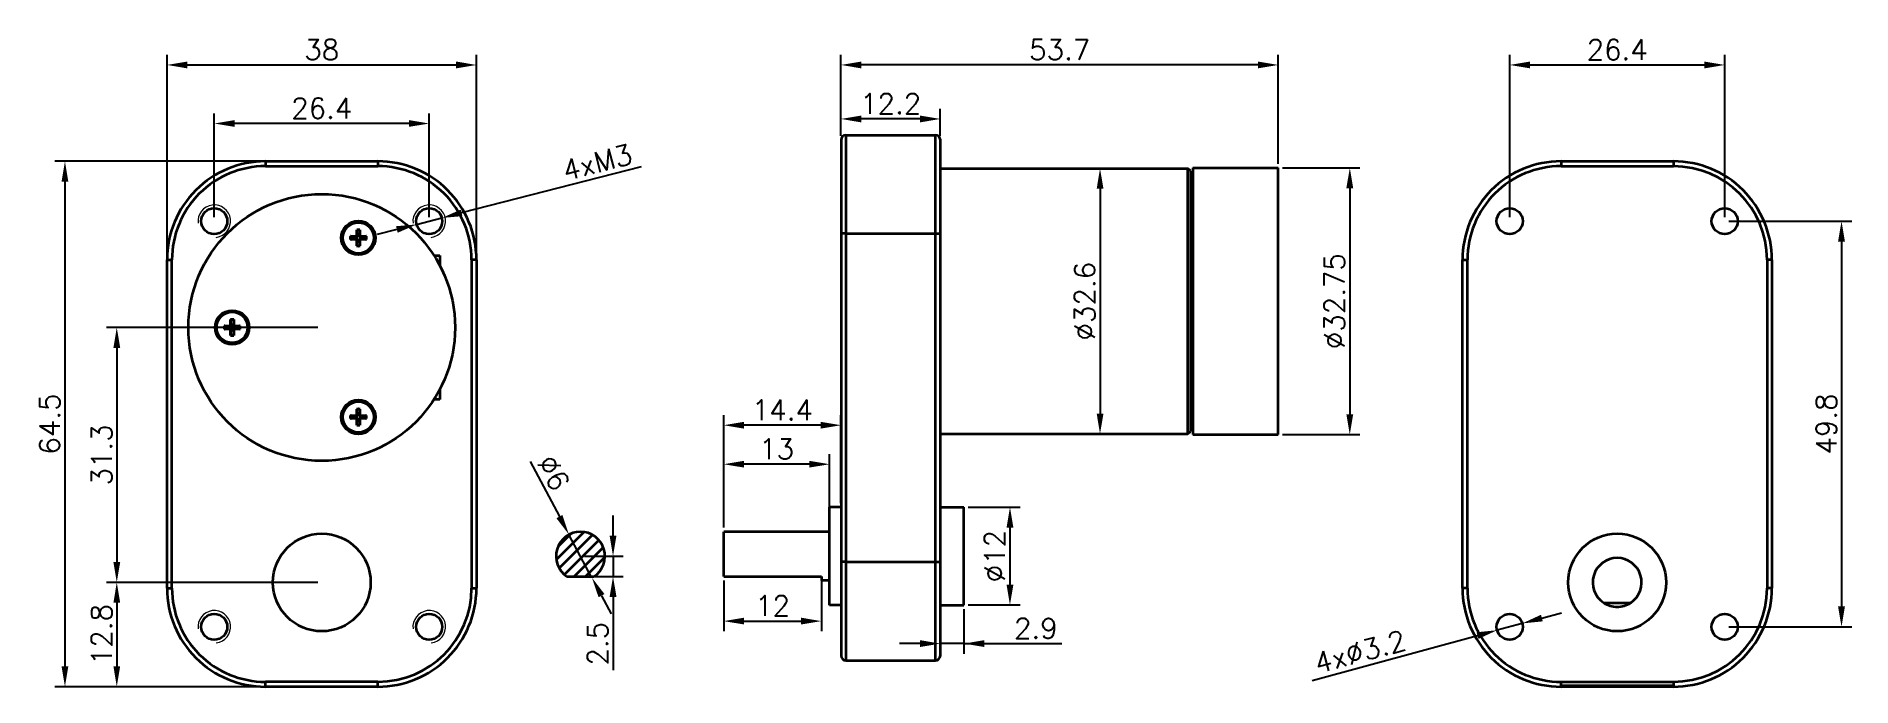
# Model space of a CAD drawing. Header units: millimetres. Extents: x 95 to 318, y 23 to 102.
import ezdxf

# ---------------------------------------------------------------- set-up
doc = ezdxf.new("R2010")
doc.units = ezdxf.units.MM
doc.linetypes.add('CENTER2', pattern=[28.575, 19.05, -3.175, 3.175, -3.175])
doc.layers.add('3中心线层', color=1, linetype='CENTER2')
for name, color, linetype, lineweight in [('Layer0000', 7, 'Continuous', 25), ('尺寸线', 3, 'Continuous', 13), ('粗实线', 7, 'Continuous', 35)]:
    doc.layers.add(name, color=color, linetype=linetype, lineweight=lineweight)
doc.styles.add('数字和字母', font='romans.shx')
doc.dimstyles.new('轮趣标注1比1', dxfattribs={"dimtxt": 2.5, "dimasz": 2.5, "dimexe": 1.25, "dimexo": 0.5, "dimtad": 1, "dimdec": 3, "dimdsep": 46, "dimtxsty": '数字和字母', "dimcen": 2.5, "dimadec": 0, "dimazin": 2, "dimtfac": 1, "dimtmove": 0, "dimatfit": 3, "dimfxl": 1, "dimtolj": 1, "dimarcsym": 0})

# ---------------------------------------------------------------- blocks, each defined once
blk = doc.blocks.new('*D8')
at = {"layer": 'Defpoints', "color": 0}
for p in [(116.91, 91.75), (116.91, 79.76), (143.31, 79.76)]:
    blk.add_point(p, dxfattribs=at)
at = {"layer": '尺寸线', "color": 0, "lineweight": -2}
for p, q in [((116.91, 80.26), (116.91, 93)), ((140.81, 91.75), (119.41, 91.75)), ((143.31, 80.26), (143.31, 93))]:
    blk.add_line(p, q, dxfattribs=at)
at = {"layer": '尺寸线', "color": 0}
for points in [[(119.41, 92.17), (119.41, 91.34), (116.91, 91.75)], [(140.81, 91.34), (140.81, 92.17), (143.31, 91.75)]]:
    blk.add_solid(points, dxfattribs=at)
at = {"layer": '尺寸线', "color": 0, "insert": (130.11, 93.63), "char_height": 2.5, "attachment_point": 5, "style": '数字和字母'}
blk.add_mtext('\\A1;26.4', dxfattribs=at)
blk = doc.blocks.new('*D9')
at = {"layer": 'Defpoints', "color": 0}
for p in [(149.11, 98.94), (111.11, 75.01), (149.11, 75.01)]:
    blk.add_point(p, dxfattribs=at)
at = {"layer": '尺寸线', "color": 0, "lineweight": -2}
for p, q in [((111.11, 75.51), (111.11, 100.19)), ((113.61, 98.94), (146.61, 98.94)), ((149.11, 75.51), (149.11, 100.19))]:
    blk.add_line(p, q, dxfattribs=at)
at = {"layer": '尺寸线', "color": 0}
for points in [[(113.61, 99.36), (113.61, 98.52), (111.11, 98.94)], [(146.61, 98.52), (146.61, 99.36), (149.11, 98.94)]]:
    blk.add_solid(points, dxfattribs=at)
at = {"layer": '尺寸线', "color": 0, "insert": (130.11, 100.82), "char_height": 2.5, "attachment_point": 5, "style": '数字和字母'}
blk.add_mtext('\\A1;38', dxfattribs=at)
blk = doc.blocks.new('*D10')
at = {"layer": 'Defpoints', "color": 0}
for p in [(130.11, 66.71), (104.94, 35.41), (130.11, 35.41)]:
    blk.add_point(p, dxfattribs=at)
at = {"layer": '尺寸线', "color": 0, "lineweight": -2}
for p, q in [((129.61, 66.71), (103.69, 66.71)), ((104.94, 64.21), (104.94, 37.91)), ((129.61, 35.41), (103.69, 35.41))]:
    blk.add_line(p, q, dxfattribs=at)
at = {"layer": '尺寸线', "color": 0}
for points in [[(105.36, 64.21), (104.53, 64.21), (104.94, 66.71)], [(104.53, 37.91), (105.36, 37.91), (104.94, 35.41)]]:
    blk.add_solid(points, dxfattribs=at)
at = {"layer": '尺寸线', "color": 0, "insert": (103.07, 51.06), "char_height": 2.5, "attachment_point": 5, "rotation": 90, "style": '数字和字母'}
blk.add_mtext('\\A1;31.3', dxfattribs=at)
blk = doc.blocks.new('*D11')
at = {"layer": 'Defpoints', "color": 0}
for p in [(130.11, 35.41), (104.94, 22.61), (130.11, 22.61)]:
    blk.add_point(p, dxfattribs=at)
at = {"layer": '尺寸线', "color": 0, "lineweight": -2}
for p, q in [((129.61, 35.41), (103.69, 35.41)), ((104.94, 32.91), (104.94, 25.11)), ((129.61, 22.61), (103.69, 22.61))]:
    blk.add_line(p, q, dxfattribs=at)
at = {"layer": '尺寸线', "color": 0}
for points in [[(105.36, 32.91), (104.53, 32.91), (104.94, 35.41)], [(104.53, 25.11), (105.36, 25.11), (104.94, 22.61)]]:
    blk.add_solid(points, dxfattribs=at)
at = {"layer": '尺寸线', "color": 0, "insert": (103.07, 29.01), "char_height": 2.5, "attachment_point": 5, "rotation": 90, "style": '数字和字母'}
blk.add_mtext('\\A1;12.8', dxfattribs=at)
blk = doc.blocks.new('*D12')
at = {"layer": 'Defpoints', "color": 0}
for p in [(123.21, 87.11), (98.58, 22.61), (123.21, 22.61)]:
    blk.add_point(p, dxfattribs=at)
at = {"layer": '尺寸线', "color": 0, "lineweight": -2}
for p, q in [((122.71, 87.11), (97.33, 87.11)), ((98.58, 84.61), (98.58, 25.11)), ((122.71, 22.61), (97.33, 22.61))]:
    blk.add_line(p, q, dxfattribs=at)
at = {"layer": '尺寸线', "color": 0}
for points in [[(98.99, 84.61), (98.16, 84.61), (98.58, 87.11)], [(98.16, 25.11), (98.99, 25.11), (98.58, 22.61)]]:
    blk.add_solid(points, dxfattribs=at)
at = {"layer": '尺寸线', "color": 0, "insert": (96.7, 54.86), "char_height": 2.5, "attachment_point": 5, "rotation": 90, "style": '数字和字母'}
blk.add_mtext('\\A1;64.5', dxfattribs=at)
blk = doc.blocks.new('*D14')
at = {"layer": 'Defpoints', "color": 0}
for p in [(302.39, 79.76), (302.39, 29.96), (316.73, 29.96)]:
    blk.add_point(p, dxfattribs=at)
at = {"layer": '尺寸线', "color": 0, "lineweight": -2}
for p, q in [((302.89, 79.76), (317.98, 79.76)), ((316.73, 77.26), (316.73, 32.46)), ((302.89, 29.96), (317.98, 29.96))]:
    blk.add_line(p, q, dxfattribs=at)
at = {"layer": '尺寸线', "color": 0}
for points in [[(317.15, 77.26), (316.31, 77.26), (316.73, 79.76)], [(316.31, 32.46), (317.15, 32.46), (316.73, 29.96)]]:
    blk.add_solid(points, dxfattribs=at)
at = {"layer": '尺寸线', "color": 0, "insert": (314.86, 54.86), "char_height": 2.5, "attachment_point": 5, "rotation": 90, "style": '数字和字母'}
blk.add_mtext('\\A1;49.8', dxfattribs=at)
blk = doc.blocks.new('*D15')
at = {"layer": 'Defpoints', "color": 0}
for p in [(208.97, 44.64), (208.97, 32.64), (214.62, 32.64)]:
    blk.add_point(p, dxfattribs=at)
at = {"layer": '尺寸线', "color": 0, "lineweight": -2}
for p, q in [((209.47, 44.64), (215.87, 44.64)), ((214.62, 42.14), (214.62, 35.14)), ((209.47, 32.64), (215.87, 32.64))]:
    blk.add_line(p, q, dxfattribs=at)
at = {"layer": '尺寸线', "color": 0}
for points in [[(215.04, 42.14), (214.2, 42.14), (214.62, 44.64)], [(214.2, 35.14), (215.04, 35.14), (214.62, 32.64)]]:
    blk.add_solid(points, dxfattribs=at)
at = {"layer": '尺寸线', "color": 0, "insert": (212.74, 38.64), "char_height": 2.5, "attachment_point": 5, "rotation": 90, "style": '数字和字母'}
blk.add_mtext('\\A1;{%%c12}', dxfattribs=at)
blk = doc.blocks.new('*D16')
at = {"layer": 'Defpoints', "color": 0}
for p in [(179.47, 49.92), (179.47, 41.64), (192.47, 41.64)]:
    blk.add_point(p, dxfattribs=at)
at = {"layer": '尺寸线', "color": 0, "lineweight": -2}
for p, q in [((179.47, 42.14), (179.47, 51.17)), ((189.97, 49.92), (181.97, 49.92)), ((192.47, 42.14), (192.47, 51.17))]:
    blk.add_line(p, q, dxfattribs=at)
at = {"layer": '尺寸线', "color": 0}
for points in [[(181.97, 50.34), (181.97, 49.51), (179.47, 49.92)], [(189.97, 49.51), (189.97, 50.34), (192.47, 49.92)]]:
    blk.add_solid(points, dxfattribs=at)
at = {"layer": '尺寸线', "color": 0, "insert": (185.97, 51.8), "char_height": 2.5, "attachment_point": 5, "style": '数字和字母'}
blk.add_mtext('\\A1;13', dxfattribs=at)
blk = doc.blocks.new('*D17')
at = {"layer": 'Defpoints', "color": 0}
for p in [(179.47, 54.71), (193.87, 44.64), (179.47, 41.64)]:
    blk.add_point(p, dxfattribs=at)
at = {"layer": '尺寸线', "color": 0, "lineweight": -2}
for p, q in [((179.47, 42.14), (179.47, 55.96)), ((193.87, 45.14), (193.87, 55.96)), ((191.37, 54.71), (181.97, 54.71))]:
    blk.add_line(p, q, dxfattribs=at)
at = {"layer": '尺寸线', "color": 0}
for points in [[(181.97, 55.13), (181.97, 54.29), (179.47, 54.71)], [(191.37, 54.29), (191.37, 55.13), (193.87, 54.71)]]:
    blk.add_solid(points, dxfattribs=at)
at = {"layer": '尺寸线', "color": 0, "insert": (186.67, 56.58), "char_height": 2.5, "attachment_point": 5, "style": '数字和字母'}
blk.add_mtext('\\A1;14.4', dxfattribs=at)
blk = doc.blocks.new('*D18')
at = {"layer": 'Defpoints', "color": 0}
for p in [(179.47, 36.14), (191.47, 36.14), (191.47, 30.66)]:
    blk.add_point(p, dxfattribs=at)
at = {"layer": '尺寸线', "color": 0, "lineweight": -2}
for p, q in [((179.47, 35.64), (179.47, 29.41)), ((191.47, 35.64), (191.47, 29.41)), ((181.97, 30.66), (188.97, 30.66))]:
    blk.add_line(p, q, dxfattribs=at)
at = {"layer": '尺寸线', "color": 0}
for points in [[(181.97, 31.08), (181.97, 30.25), (179.47, 30.66)], [(188.97, 30.25), (188.97, 31.08), (191.47, 30.66)]]:
    blk.add_solid(points, dxfattribs=at)
at = {"layer": '尺寸线', "color": 0, "insert": (185.47, 32.54), "char_height": 2.5, "attachment_point": 5, "style": '数字和字母'}
blk.add_mtext('\\A1;12', dxfattribs=at)
blk = doc.blocks.new('*D19')
at = {"layer": 'Defpoints', "color": 0}
for p in [(247.57, 86.31), (247.57, 53.56), (256.35, 53.56)]:
    blk.add_point(p, dxfattribs=at)
at = {"layer": '尺寸线', "color": 0, "lineweight": -2}
for p, q in [((248.07, 86.31), (257.6, 86.31)), ((256.35, 83.81), (256.35, 56.06)), ((248.07, 53.56), (257.6, 53.56))]:
    blk.add_line(p, q, dxfattribs=at)
at = {"layer": '尺寸线', "color": 0}
for points in [[(256.77, 83.81), (255.93, 83.81), (256.35, 86.31)], [(255.93, 56.06), (256.77, 56.06), (256.35, 53.56)]]:
    blk.add_solid(points, dxfattribs=at)
at = {"layer": '尺寸线', "color": 0, "insert": (254.47, 69.94), "char_height": 2.5, "attachment_point": 5, "rotation": 90, "style": '数字和字母'}
blk.add_mtext('\\A1;{%%c32.75}', dxfattribs=at)
blk = doc.blocks.new('*D20')
at = {"layer": 'Defpoints', "color": 0}
for p in [(161.88, 38.64), (161.88, 36.14), (165.88, 36.14)]:
    blk.add_point(p, dxfattribs=at)
at = {"layer": '尺寸线', "color": 0, "lineweight": -2}
for p, q in [((165.88, 41.14), (165.88, 43.64)), ((162.38, 38.64), (167.13, 38.64)), ((165.88, 38.64), (165.88, 36.14)), ((162.38, 36.14), (167.13, 36.14)), ((165.88, 33.64), (165.88, 24.65))]:
    blk.add_line(p, q, dxfattribs=at)
at = {"layer": '尺寸线', "color": 0}
for points in [[(165.46, 41.14), (166.3, 41.14), (165.88, 38.64)], [(166.3, 33.64), (165.46, 33.64), (165.88, 36.14)]]:
    blk.add_solid(points, dxfattribs=at)
at = {"layer": '尺寸线', "color": 0, "insert": (164, 27.89), "char_height": 2.5, "attachment_point": 5, "rotation": 90, "style": '数字和字母'}
blk.add_mtext('\\A1;2.5', dxfattribs=at)
blk = doc.blocks.new('*D21')
at = {"layer": 'Defpoints', "color": 0}
for p in [(160.47, 41.28), (163.29, 35.99)]:
    blk.add_point(p, dxfattribs=at)
at = {"layer": '尺寸线', "color": 0, "lineweight": -2}
for p, q in [((155.69, 50.27), (159.3, 43.49)), ((163.29, 35.99), (160.47, 41.28)), ((164.47, 33.78), (165.64, 31.57))]:
    blk.add_line(p, q, dxfattribs=at)
at = {"layer": '尺寸线', "color": 0}
for points in [[(158.93, 43.29), (159.66, 43.69), (160.47, 41.28)], [(164.83, 33.98), (164.1, 33.59), (163.29, 35.99)]]:
    blk.add_solid(points, dxfattribs=at)
at = {"layer": '尺寸线', "color": 0, "insert": (158.56, 48.86), "char_height": 2.5, "attachment_point": 5, "rotation": 298.0311, "style": '数字和字母'}
blk.add_mtext('\\A1;∅6', dxfattribs=at)
blk = doc.blocks.new('*D22')
at = {"layer": '3中心线层', "color": 0, "linetype": 'ByBlock', "lineweight": -2}
for p, q in [((169.33, 86.44), (147.28, 80.78)), ((139.34, 78.74), (136.92, 78.12)), ((141.76, 79.36), (144.86, 80.16))]:
    blk.add_line(p, q, dxfattribs=at)
at = {"layer": '3中心线层', "color": 0}
for points in [[(147.18, 81.18), (147.38, 80.38), (144.86, 80.16)], [(139.44, 78.34), (139.23, 79.14), (141.76, 79.36)]]:
    blk.add_solid(points, dxfattribs=at)
at = {"layer": 'Defpoints', "color": 0}
for p in [(141.76, 79.36), (144.86, 80.16)]:
    blk.add_point(p, dxfattribs=at)
at = {"layer": '3中心线层', "color": 0, "insert": (163.94, 86.99), "char_height": 2.5, "attachment_point": 5, "rotation": 14.4016, "style": '数字和字母'}
blk.add_mtext('\\A1;{4xM3}', dxfattribs=at)
blk = doc.blocks.new('*D23')
at = {"layer": 'Defpoints', "color": 0}
for p in [(274.44, 29.54), (277.53, 30.38)]:
    blk.add_point(p, dxfattribs=at)
at = {"layer": '尺寸线', "color": 0, "lineweight": -2}
for p, q in [((279.94, 31.04), (282.35, 31.69)), ((277.53, 30.38), (274.44, 29.54)), ((251.74, 23.37), (272.03, 28.89))]:
    blk.add_line(p, q, dxfattribs=at)
at = {"layer": '尺寸线', "color": 0}
for points in [[(279.83, 31.44), (280.05, 30.63), (277.53, 30.38)], [(272.14, 28.48), (271.92, 29.29), (274.44, 29.54)]]:
    blk.add_solid(points, dxfattribs=at)
at = {"layer": '尺寸线', "color": 0, "insert": (257.6, 26.91), "char_height": 2.5, "attachment_point": 5, "rotation": 15.198, "style": '数字和字母'}
blk.add_mtext('\\A1;{4x∅3.2}', dxfattribs=at)
blk = doc.blocks.new('*D24')
at = {"layer": 'Defpoints', "color": 0}
for p in [(193.87, 92.31), (193.87, 89.74), (206.07, 89.74)]:
    blk.add_point(p, dxfattribs=at)
at = {"layer": '尺寸线', "color": 0, "lineweight": -2}
for p, q in [((193.87, 90.24), (193.87, 93.56)), ((203.57, 92.31), (196.37, 92.31)), ((206.07, 90.24), (206.07, 93.56))]:
    blk.add_line(p, q, dxfattribs=at)
at = {"layer": '尺寸线', "color": 0}
for points in [[(196.37, 92.73), (196.37, 91.89), (193.87, 92.31)], [(203.57, 91.89), (203.57, 92.73), (206.07, 92.31)]]:
    blk.add_solid(points, dxfattribs=at)
at = {"layer": '尺寸线', "color": 0, "insert": (199.97, 94.18), "char_height": 2.5, "attachment_point": 5, "style": '数字和字母'}
blk.add_mtext('\\A1;12.2', dxfattribs=at)
blk = doc.blocks.new('*D25')
at = {"layer": 'Defpoints', "color": 0}
for p in [(226.62, 86.24), (225.68, 53.64), (226.62, 53.64)]:
    blk.add_point(p, dxfattribs=at)
at = {"layer": '尺寸线', "color": 0, "lineweight": -2}
for p, q in [((226.12, 86.24), (224.43, 86.24)), ((225.68, 83.74), (225.68, 56.14)), ((226.12, 53.64), (224.43, 53.64))]:
    blk.add_line(p, q, dxfattribs=at)
at = {"layer": '尺寸线', "color": 0}
for points in [[(226.1, 83.74), (225.27, 83.74), (225.68, 86.24)], [(225.27, 56.14), (226.1, 56.14), (225.68, 53.64)]]:
    blk.add_solid(points, dxfattribs=at)
at = {"layer": '尺寸线', "color": 0, "insert": (223.81, 69.94), "char_height": 2.5, "attachment_point": 5, "rotation": 90, "style": '数字和字母'}
blk.add_mtext('\\A1;{%%c32.6}', dxfattribs=at)
blk = doc.blocks.new('*D26')
at = {"layer": 'Defpoints', "color": 0}
for p in [(193.87, 98.94), (193.87, 89.74), (247.57, 86.31)]:
    blk.add_point(p, dxfattribs=at)
at = {"layer": '尺寸线', "color": 0, "lineweight": -2}
for p, q in [((193.87, 90.24), (193.87, 100.19)), ((245.07, 98.94), (196.37, 98.94)), ((247.57, 86.81), (247.57, 100.19))]:
    blk.add_line(p, q, dxfattribs=at)
at = {"layer": '尺寸线', "color": 0}
for points in [[(196.37, 99.36), (196.37, 98.52), (193.87, 98.94)], [(245.07, 98.52), (245.07, 99.36), (247.57, 98.94)]]:
    blk.add_solid(points, dxfattribs=at)
at = {"layer": '尺寸线', "color": 0, "insert": (220.72, 100.82), "char_height": 2.5, "attachment_point": 5, "style": '数字和字母'}
blk.add_mtext('\\A1;53.7', dxfattribs=at)
blk = doc.blocks.new('*D27')
at = {"layer": 'Defpoints', "color": 0}
for p in [(302.39, 98.94), (275.99, 79.76), (302.39, 79.76)]:
    blk.add_point(p, dxfattribs=at)
at = {"layer": '尺寸线', "color": 0, "lineweight": -2}
for p, q in [((275.99, 80.26), (275.99, 100.19)), ((278.49, 98.94), (299.89, 98.94)), ((302.39, 80.26), (302.39, 100.19))]:
    blk.add_line(p, q, dxfattribs=at)
at = {"layer": '尺寸线', "color": 0}
for points in [[(278.49, 99.36), (278.49, 98.52), (275.99, 98.94)], [(299.89, 98.52), (299.89, 99.36), (302.39, 98.94)]]:
    blk.add_solid(points, dxfattribs=at)
at = {"layer": '尺寸线', "color": 0, "insert": (289.19, 100.82), "char_height": 2.5, "attachment_point": 5, "style": '数字和字母'}
blk.add_mtext('\\A1;26.4', dxfattribs=at)
blk = doc.blocks.new('*D28')
at = {"layer": 'Defpoints', "color": 0}
for p in [(206.07, 32.64), (208.97, 32.64), (206.07, 27.9)]:
    blk.add_point(p, dxfattribs=at)
at = {"layer": '尺寸线', "color": 0, "lineweight": -2}
for p, q in [((206.07, 32.14), (206.07, 26.65)), ((208.97, 32.14), (208.97, 26.65)), ((203.57, 27.9), (201.07, 27.9)), ((208.97, 27.9), (206.07, 27.9)), ((208.97, 27.9), (220.98, 27.9))]:
    blk.add_line(p, q, dxfattribs=at)
at = {"layer": '尺寸线', "color": 0}
for points in [[(203.57, 27.48), (203.57, 28.32), (206.07, 27.9)], [(211.47, 28.32), (211.47, 27.48), (208.97, 27.9)]]:
    blk.add_solid(points, dxfattribs=at)
at = {"layer": '尺寸线', "color": 0, "insert": (217.8, 29.77), "char_height": 2.5, "attachment_point": 5, "style": '数字和字母'}
blk.add_mtext('\\A1;2.9', dxfattribs=at)

msp = doc.modelspace()

# ---------------------------------------------------------------- hatches: boundary and pattern name
at = {"layer": '粗实线', "linetype": 'Continuous'}
h = msp.add_hatch(dxfattribs=at)
h.set_pattern_fill('ANSI31', color=256, style=0, pattern_type=2)
h.set_pattern_definition([(45, (-179.9046, -145.0629), (-0.7071068, 0.7071068), [])])
edge = h.paths.add_edge_path(flags=16)
edge.add_arc((161.8815, 38.6357), 3, 303.55731, 596.44269)
edge.add_line((160.2232, 36.1357), (163.5398, 36.1357))

# ---------------------------------------------------------------- linework, layer by layer
at = {"layer": 'Layer0000', "color": 5, "linetype": 'Continuous', "lineweight": 18, "true_color": 0x0000ff}
for centre in [(116.9093, 79.7607), (143.3093, 79.7607), (116.9093, 29.9607), (143.3093, 29.9607)]:
    msp.add_arc(centre, 2, 277, 187, dxfattribs=at)
at = {"layer": '粗实线'}
for p, q in [((193.8744, 89.7357), (193.8744, 78.2357)), ((194.4744, 90.3357), (205.4744, 90.3357)), ((194.4744, 90.3357), (194.4744, 78.2357)), ((205.4744, 78.2357), (205.4744, 90.3357)), ((206.0744, 78.2356), (206.0744, 89.7357)), ((123.2093, 87.1107), (137.0092, 87.1107)), ((123.2093, 87.1107), (123.2093, 86.5107)), ((137.0092, 87.1107), (137.0092, 86.5107)), ((282.2853, 87.1107), (296.0853, 87.1107)), ((282.2853, 87.1107), (282.2853, 86.5107)), ((296.0853, 87.1107), (296.0853, 86.5107)), ((123.2093, 86.5107), (137.0092, 86.5107)), ((206.0744, 86.2357), (236.4744, 86.2357)), ((236.7744, 85.9357), (236.4744, 86.2357)), ((236.4744, 53.6357), (236.4744, 86.2357)), ((236.7744, 85.9357), (236.7744, 53.9357)), ((237.0744, 86.3107), (237.0744, 53.5607)), ((237.0744, 86.3107), (247.5744, 86.3107)), ((247.5744, 53.5607), (247.5744, 86.3107)), ((282.2853, 86.5107), (296.0853, 86.5107)), ((236.7744, 82.3357), (237.0744, 82.3357)), ((237.0744, 81.8664), (236.7744, 81.8664)), ((134.4193, 78.0252), (134.4193, 78.6908)), ((134.4193, 78.0252), (134.495, 77.9495)), ((134.7235, 77.9495), (134.7993, 78.0252)), ((134.7993, 78.6908), (134.7993, 78.0252)), ((193.8744, 78.2357), (193.8744, 37.9357)), ((194.4744, 78.2357), (193.8744, 78.2357)), ((194.4744, 78.2357), (205.4744, 78.2357)), ((194.4744, 78.2357), (194.4744, 37.9357)), ((205.4744, 37.9357), (205.4744, 78.2357)), ((205.4744, 78.2356), (206.0744, 78.2356)), ((206.0744, 37.9357), (206.0744, 78.2356)), ((236.7744, 79.5664), (237.0744, 79.5664)), ((133.6109, 77.7107), (133.6893, 77.7107)), ((133.6291, 77.9007), (134.2947, 77.9007)), ((134.2947, 77.5207), (133.6291, 77.5207)), ((134.3705, 77.825), (134.2947, 77.9007)), ((134.2947, 77.5207), (134.3705, 77.5964)), ((134.495, 77.4719), (134.4193, 77.3962)), ((134.4193, 76.7306), (134.4193, 77.3962)), ((134.7993, 77.3962), (134.7235, 77.4719)), ((134.7993, 77.3962), (134.7993, 76.7306)), ((134.9238, 77.9007), (134.8481, 77.825)), ((134.8481, 77.5964), (134.9238, 77.5207)), ((134.9238, 77.9007), (135.5894, 77.9007)), ((135.5894, 77.5207), (134.9238, 77.5207)), ((111.1093, 34.7107), (111.1093, 75.0107)), ((111.1093, 75.0106), (111.7092, 75.0107)), ((111.7093, 34.7107), (111.7093, 75.0107)), ((143.9027, 75.5357), (144.6093, 75.5357)), ((144.6093, 75.5357), (144.6093, 74.3193)), ((148.5093, 75.0107), (148.5093, 34.7107)), ((149.1093, 75.0107), (148.5093, 75.0107)), ((149.1093, 75.0107), (149.1093, 34.7107)), ((270.1853, 34.7107), (270.1853, 75.0107)), ((270.1853, 75.0107), (270.7853, 75.0107)), ((270.7853, 34.7107), (270.7853, 75.0107)), ((307.5853, 75.0107), (307.5853, 34.7107)), ((308.1853, 75.0107), (307.5853, 75.0107)), ((308.1853, 75.0107), (308.1853, 34.7107)), ((236.7744, 72.3852), (237.0744, 72.3852)), ((118.1291, 66.9007), (118.7947, 66.9007)), ((118.8705, 66.825), (118.7947, 66.9007)), ((118.9193, 67.0252), (118.9193, 67.6908)), ((118.9193, 67.0252), (118.995, 66.9495)), ((119.2235, 66.9495), (119.2993, 67.0252)), ((119.2993, 67.6908), (119.2993, 67.0252)), ((119.4238, 66.9007), (119.3481, 66.825)), ((119.4238, 66.9007), (120.0894, 66.9007)), ((236.7744, 67.4862), (237.0744, 67.4862)), ((118.1109, 66.7107), (118.1893, 66.7107)), ((118.7947, 66.5207), (118.1291, 66.5207)), ((118.7947, 66.5207), (118.8705, 66.5964)), ((118.995, 66.4719), (118.9193, 66.3962)), ((118.9193, 65.7306), (118.9193, 66.3962)), ((119.2993, 66.3962), (119.2235, 66.4719)), ((119.2993, 66.3962), (119.2993, 65.7306)), ((119.3481, 66.5964), (119.4238, 66.5207)), ((120.0894, 66.5207), (119.4238, 66.5207)), ((236.7744, 60.305), (237.0744, 60.305)), ((144.6093, 59.1021), (144.6093, 57.8857)), ((236.7744, 58.005), (237.0744, 58.005)), ((133.6291, 55.9007), (134.2947, 55.9007)), ((134.3705, 55.825), (134.2947, 55.9007)), ((134.4193, 56.0252), (134.4193, 56.6908)), ((134.4193, 56.0252), (134.495, 55.9495)), ((134.7235, 55.9495), (134.7993, 56.0252)), ((134.7993, 56.6908), (134.7993, 56.0252)), ((134.9238, 55.9007), (134.8481, 55.825)), ((134.9238, 55.9007), (135.5894, 55.9007)), ((144.6093, 57.8857), (143.9027, 57.8857)), ((236.7744, 57.5357), (237.0744, 57.5357)), ((133.6109, 55.7107), (133.6893, 55.7107)), ((134.2947, 55.5207), (133.6291, 55.5207)), ((134.2947, 55.5207), (134.3705, 55.5964)), ((134.495, 55.4719), (134.4193, 55.3962)), ((134.4193, 54.7306), (134.4193, 55.3962)), ((134.7993, 55.3962), (134.7235, 55.4719)), ((134.7993, 55.3962), (134.7993, 54.7306)), ((134.8481, 55.5964), (134.9238, 55.5207)), ((135.5894, 55.5207), (134.9238, 55.5207)), ((206.0744, 53.6357), (236.4744, 53.6357)), ((236.4744, 53.6357), (236.7744, 53.9357)), ((237.0744, 53.5607), (247.5744, 53.5607)), ((192.4744, 32.6357), (192.4744, 44.6357)), ((193.8744, 44.6357), (192.4744, 44.6357)), ((206.0744, 44.6357), (208.9744, 44.6357)), ((208.9744, 32.6357), (208.9744, 44.6357)), ((179.4744, 36.1357), (179.4744, 41.6357)), ((192.4744, 41.6357), (179.4744, 41.6357)), ((193.8744, 37.9357), (193.8744, 26.4357)), ((194.4744, 37.9357), (193.8744, 37.9357)), ((194.4744, 37.9357), (205.4744, 37.9357)), ((194.4744, 37.9357), (194.4744, 25.8357)), ((205.4744, 25.8357), (205.4744, 37.9357)), ((205.4744, 37.9357), (206.0744, 37.9357)), ((206.0744, 26.4357), (206.0744, 37.9357)), ((179.4744, 36.1357), (191.4744, 36.1357)), ((191.4744, 36.1357), (191.4744, 35.6357)), ((111.1093, 34.7107), (111.7093, 34.7107)), ((148.5093, 34.7107), (149.1093, 34.7107)), ((192.4744, 35.6357), (191.4744, 35.6357)), ((270.7853, 34.7107), (270.1853, 34.7107)), ((308.1853, 34.7107), (307.5853, 34.7107)), ((193.8744, 32.6357), (192.4744, 32.6357)), ((206.0744, 32.6357), (208.9744, 32.6357)), ((287.527, 32.9107), (290.8436, 32.9107)), ((194.4744, 25.8357), (205.4744, 25.8357)), ((137.0093, 23.2107), (123.2093, 23.2107)), ((123.2093, 22.6107), (123.2093, 23.2107)), ((137.0093, 22.6107), (123.2093, 22.6107)), ((137.0093, 22.6107), (137.0093, 23.2107)), ((282.2853, 22.6107), (282.2853, 23.2107)), ((282.2853, 23.2107), (296.0853, 23.2107)), ((296.0853, 22.7107), (282.2853, 22.7107)), ((296.0853, 22.6107), (282.2853, 22.6107)), ((296.0853, 23.2107), (296.0853, 22.6107))]:
    msp.add_line(p, q, dxfattribs=at)
at = {"layer": '粗实线', "linetype": 'Continuous'}
msp.add_line((160.2232, 36.1357), (163.5398, 36.1357), dxfattribs=at)
at = {"layer": '粗实线'}
for centre, radius in [((130.1093, 66.7107), 16.375), ((116.9093, 79.7607), 1.6), ((143.3093, 79.7607), 1.6), ((275.9853, 79.7607), 1.6), ((302.3853, 79.7607), 1.6), ((134.6093, 77.7107), 2.1), ((134.6093, 77.7107), 1.9), ((119.1093, 66.7107), 2.1), ((119.1093, 66.7107), 1.9), ((134.6093, 55.7107), 2.1), ((134.6093, 55.7107), 1.9), ((130.1093, 35.4107), 6), ((289.1853, 35.4107), 6), ((116.9093, 29.9607), 1.6), ((143.3093, 29.9607), 1.6), ((275.9853, 29.9607), 1.6), ((302.3853, 29.9607), 1.6)]:
    msp.add_circle(centre, radius, dxfattribs=at)
for centre, radius, start, end in [((194.4744, 89.7357), 0.6, 90, 180), ((205.4744, 89.7357), 0.6, 0.001051, 90), ((123.2093, 75.0107), 12.1, 89.999928, 180), ((137.0093, 75.0107), 12.1, 359.999925, 90), ((282.2853, 75.0107), 12.1, 90, 180.000076), ((296.0853, 75.0107), 12.1, 0, 90.000074), ((123.2093, 75.0107), 11.5, 89.999996, 180.000276), ((137.0093, 75.0107), 11.5, 359.999997, 90.000281), ((282.2853, 75.0107), 11.5, 89.999988, 180.000004), ((296.0853, 75.0107), 11.5, 0, 90), ((134.2951, 78.0249), 0.1242, 269.848485, 0.16941), ((135.2111, 78.6843), 0.7919, 179.523731, 185.268804), ((134.6093, 77.7107), 0.9984, 79.029189, 100.970811), ((134.6093, 77.7107), 0.92, 78.292185, 101.707815), ((3.0145, 63.9034), 132.2287, 6.097804, 6.386383), ((266.204, 63.9034), 132.2287, 173.613617, 173.902196), ((134.0074, 78.6843), 0.7919, 354.731196, 0.476269), ((134.9234, 78.0249), 0.1242, 179.830591, 270.151514), ((134.6093, 77.7107), 0.9984, 169.029189, 180), ((134.6093, 77.7107), 0.9984, 180, 190.970811), ((133.6357, 77.1089), 0.7919, 84.731196, 90.476269), ((133.6357, 78.3125), 0.7919, 269.523731, 275.268804), ((134.6093, 77.7107), 0.92, 168.292185, 180), ((134.6093, 77.7107), 0.92, 180, 191.707815), ((148.4166, 209.3055), 132.2287, 263.613617, 263.902196), ((148.4166, -53.8841), 132.2287, 96.097804, 96.386383), ((134.2951, 77.3966), 0.1242, 359.83059, 90.151515), ((134.3883, 77.9316), 0.1082, 260.498102, 9.501898), ((134.3883, 77.4898), 0.1082, 350.498102, 99.501898), ((135.2111, 76.7372), 0.7919, 174.731196, 180.476269), ((134.6093, 77.7107), 0.9984, 259.029189, 280.970811), ((3.0145, 91.518), 132.2287, 353.613617, 353.902196), ((134.6093, 77.7107), 0.92, 258.292185, 281.707815), ((134.8302, 77.9316), 0.1082, 170.498101, 279.501899), ((134.8302, 77.4898), 0.1082, 80.498101, 189.501899), ((266.204, 91.518), 132.2287, 186.097804, 186.386383), ((134.0074, 76.7372), 0.7919, 359.523731, 5.268804), ((134.9234, 77.3966), 0.1242, 89.848486, 180.169409), ((120.8019, 209.3055), 132.2287, 276.097804, 276.386383), ((120.8019, -53.8841), 132.2287, 83.613617, 83.902196), ((135.5828, 77.1089), 0.7919, 89.523731, 95.268804), ((134.6093, 77.7107), 0.92, 348.292185, 11.707815), ((135.5828, 78.3125), 0.7919, 264.731196, 270.476269), ((134.6093, 77.7107), 0.9984, 349.029189, 10.970811), ((119.1093, 66.7107), 0.9984, 169.029189, 180), ((118.1357, 66.1089), 0.7919, 84.731196, 90.476269), ((119.1093, 66.7107), 0.92, 168.292185, 180), ((132.9166, 198.3055), 132.2287, 263.613617, 263.902196), ((118.7951, 67.0249), 0.1242, 269.848485, 0.16941), ((118.8883, 66.9316), 0.1082, 260.498102, 9.501898), ((119.7111, 67.6843), 0.7919, 179.523731, 185.268804), ((119.1093, 66.7107), 0.9984, 79.029189, 100.970811), ((119.1093, 66.7107), 0.92, 78.292185, 101.707815), ((-12.4855, 52.9034), 132.2287, 6.097804, 6.386383), ((119.3302, 66.9316), 0.1082, 170.498101, 279.501899), ((250.704, 52.9034), 132.2287, 173.613617, 173.902196), ((118.5074, 67.6843), 0.7919, 354.731196, 0.476269), ((119.4234, 67.0249), 0.1242, 179.830591, 270.151514), ((105.3019, 198.3055), 132.2287, 276.097804, 276.386383), ((120.0828, 66.1089), 0.7919, 89.523731, 95.268804), ((119.1093, 66.7107), 0.92, 348.292185, 11.707815), ((119.1093, 66.7107), 0.9984, 349.029189, 10.970811), ((119.1093, 66.7107), 0.9984, 180, 190.970811), ((118.1357, 67.3125), 0.7919, 269.523731, 275.268804), ((119.1093, 66.7107), 0.92, 180, 191.707815), ((132.9166, -64.8841), 132.2287, 96.097804, 96.386383), ((118.7951, 66.3966), 0.1242, 359.83059, 90.151515), ((118.8883, 66.4898), 0.1082, 350.498102, 99.501898), ((119.7111, 65.7372), 0.7919, 174.731196, 180.476269), ((119.1093, 66.7107), 0.9984, 259.029189, 280.970811), ((-12.4855, 80.518), 132.2287, 353.613617, 353.902196), ((119.1093, 66.7107), 0.92, 258.292185, 281.707815), ((119.3302, 66.4898), 0.1082, 80.498101, 189.501899), ((250.704, 80.518), 132.2287, 186.097804, 186.386383), ((118.5074, 65.7372), 0.7919, 359.523731, 5.268804), ((119.4234, 66.3966), 0.1242, 89.848486, 180.169409), ((105.3019, -64.8841), 132.2287, 83.613617, 83.902196), ((120.0828, 67.3125), 0.7919, 264.731196, 270.476269), ((134.6093, 55.7107), 0.9984, 169.029189, 180), ((133.6357, 55.1089), 0.7919, 84.731196, 90.476269), ((134.6093, 55.7107), 0.92, 168.292185, 180), ((148.4166, 187.3055), 132.2287, 263.613617, 263.902196), ((134.2951, 56.0249), 0.1242, 269.848485, 0.16941), ((134.3883, 55.9316), 0.1082, 260.498102, 9.501898), ((135.2111, 56.6843), 0.7919, 179.523731, 185.268804), ((134.6093, 55.7107), 0.9984, 79.029189, 100.970811), ((134.6093, 55.7107), 0.92, 78.292185, 101.707815), ((3.0145, 41.9034), 132.2287, 6.097804, 6.386383), ((134.8302, 55.9316), 0.1082, 170.498101, 279.501899), ((266.204, 41.9034), 132.2287, 173.613617, 173.902196), ((134.0074, 56.6843), 0.7919, 354.731196, 0.476269), ((134.9234, 56.0249), 0.1242, 179.830591, 270.151514), ((120.8019, 187.3055), 132.2287, 276.097804, 276.386383), ((135.5828, 55.1089), 0.7919, 89.523731, 95.268804), ((134.6093, 55.7107), 0.92, 348.292185, 11.707815), ((134.6093, 55.7107), 0.9984, 349.029189, 10.970811), ((134.6093, 55.7107), 0.9984, 180, 190.970811), ((133.6357, 56.3125), 0.7919, 269.523731, 275.268804), ((134.6093, 55.7107), 0.92, 180, 191.707815), ((148.4166, -75.8841), 132.2287, 96.097804, 96.386383), ((134.2951, 55.3966), 0.1242, 359.83059, 90.151515), ((134.3883, 55.4898), 0.1082, 350.498102, 99.501898), ((135.2111, 54.7372), 0.7919, 174.731196, 180.476269), ((134.6093, 55.7107), 0.9984, 259.029189, 280.970811), ((3.0145, 69.518), 132.2287, 353.613617, 353.902196), ((134.6093, 55.7107), 0.92, 258.292185, 281.707815), ((134.8302, 55.4898), 0.1082, 80.498101, 189.501899), ((266.204, 69.518), 132.2287, 186.097804, 186.386383), ((134.0074, 54.7372), 0.7919, 359.523731, 5.268804), ((134.9234, 55.3966), 0.1242, 89.848486, 180.169409), ((120.8019, -75.8841), 132.2287, 83.613617, 83.902196), ((135.5828, 56.3125), 0.7919, 264.731196, 270.476269), ((289.1853, 35.4107), 3, 303.55731, 236.44269), ((123.2093, 34.7107), 12.1, 180.000005, 270.000076), ((123.2093, 34.7107), 11.5, 179.999998, 270.000004), ((137.0093, 34.7107), 12.1, 270, 0.000074), ((137.0093, 34.7107), 11.5, 270, 0), ((282.2853, 34.7107), 12.1, 179.99992, 270), ((282.2853, 34.7107), 11.5, 179.999988, 270), ((296.0853, 34.7107), 12.1, 269.999901, 0), ((296.0853, 34.7107), 11.5, 270, 0), ((289.1853, 35.4107), 3, 236.44269, 270), ((289.1853, 35.4107), 3, 270, 303.55731), ((194.4744, 26.4357), 0.6, 180, 270), ((205.4744, 26.4357), 0.6, 270, 359.997928)]:
    msp.add_arc(centre, radius, start, end, dxfattribs=at)
at = {"layer": '粗实线', "linetype": 'Continuous'}
msp.add_arc((161.8815, 38.6357), 3, 303.55731, 236.44269, dxfattribs=at)

# ---------------------------------------------------------------- dimensions: what is measured, and where the dimension line sits
at = {"layer": '3中心线层', "linetype": 'ByBlock'}
dim = msp.add_diameter_dim_2p(p1=(141.7595, 79.3628), p2=(144.859, 80.1587), text='{4xM3}', dimstyle='轮趣标注1比1', override={"dimpost": '<>', "dimcen": 0, "dimatfit": 0}, dxfattribs=at)
dim.commit()
dim.dimension.update_dxf_attribs({"geometry": '*D22', "text_midpoint": (164.4043, 85.1776), "dimtype": 163})
at = {"layer": '尺寸线'}
for base, p1, p2, picture, middle in [((149.1093, 98.9402), (111.1093, 75.0106), (149.1093, 75.0106), '*D9', (130.1093, 100.8152)), ((193.8744, 98.9402), (247.5744, 86.3107), (193.8744, 89.7357), '*D26', (220.7244, 100.8152)), ((302.3853, 98.9402), (275.9853, 79.7607), (302.3853, 79.7607), '*D27', (289.1853, 100.8152)), ((116.9093, 91.7548), (143.3093, 79.7607), (116.9093, 79.7607), '*D8', (130.1093, 93.6298)), ((193.8744, 92.3094), (206.0744, 89.7357), (193.8744, 89.7357), '*D24', (199.9744, 94.1844)), ((179.4744, 54.7092), (193.8744, 44.6357), (179.4744, 41.6357), '*D17', (186.6744, 56.5842)), ((179.4744, 49.9243), (192.4744, 41.6357), (179.4744, 41.6357), '*D16', (185.9744, 51.7993)), ((191.4744, 30.6633), (179.4744, 36.1357), (191.4744, 36.1357), '*D18', (185.4744, 32.5383))]:
    dim = msp.add_linear_dim(base=base, p1=p1, p2=p2, dimstyle='轮趣标注1比1', dxfattribs=at)
    dim.commit()
    dim.dimension.update_dxf_attribs({"geometry": picture, "text_midpoint": middle})
for base, p1, p2, picture, middle in [((98.5755, 22.6107), (123.2093, 87.1107), (123.2093, 22.6107), '*D12', (96.7005, 54.8607)), ((316.7309, 29.9607), (302.3853, 79.7607), (302.3853, 29.9607), '*D14', (314.8559, 54.8607)), ((104.942, 35.4107), (130.1093, 66.7107), (130.1093, 35.4107), '*D10', (103.067, 51.0607)), ((165.8785, 36.1357), (161.8815, 38.6357), (161.8815, 36.1357), '*D20', (164.0035, 27.8917)), ((104.942, 22.6107), (130.1093, 35.4107), (130.1093, 22.6107), '*D11', (103.067, 29.0107))]:
    dim = msp.add_linear_dim(base=base, p1=p1, p2=p2, angle=90, dimstyle='轮趣标注1比1', dxfattribs=at)
    dim.commit()
    dim.dimension.update_dxf_attribs({"geometry": picture, "text_midpoint": middle})
for base, p1, p2, picture, middle in [((225.6819, 53.6357), (226.6213, 86.2357), (226.6213, 53.6357), '*D25', (223.8069, 69.9357)), ((256.3488, 53.5607), (247.5744, 86.3107), (247.5744, 53.5607), '*D19', (254.4738, 69.9357)), ((214.6188, 32.6357), (208.9744, 44.6357), (208.9744, 32.6357), '*D15', (212.7438, 38.6357))]:
    dim = msp.add_linear_dim(base=base, p1=p1, p2=p2, angle=90, text='{%%c<>}', dimstyle='轮趣标注1比1', override={"dimpost": '<>'}, dxfattribs=at)
    dim.commit()
    dim.dimension.update_dxf_attribs({"geometry": picture, "text_midpoint": middle})
dim = msp.add_diameter_dim_2p(p1=(163.2913, 35.9876), p2=(160.4716, 41.2838), dimstyle='轮趣标注1比1', dxfattribs=at)
dim.commit()
dim.dimension.update_dxf_attribs({"geometry": '*D21', "text_midpoint": (158.5601, 48.8639)})
dim = msp.add_linear_dim(base=(206.0744, 27.8993), p1=(208.9744, 32.6357), p2=(206.0744, 32.6357), angle=180, dimstyle='轮趣标注1比1', dxfattribs=at)
dim.commit()
dim.dimension.update_dxf_attribs({"geometry": '*D28', "text_midpoint": (217.7965, 27.8993), "dimtype": 161})
dim = msp.add_diameter_dim_2p(p1=(277.5293, 30.3802), p2=(274.4413, 29.5413), text='{4x<>}', dimstyle='轮趣标注1比1', override={"dimpost": '', "dimcen": 0, "dimatfit": 0}, dxfattribs=at)
dim.commit()
dim.dimension.update_dxf_attribs({"geometry": '*D23', "text_midpoint": (258.0896, 25.0992), "dimtype": 163})

doc.saveas('drawing.dxf')
